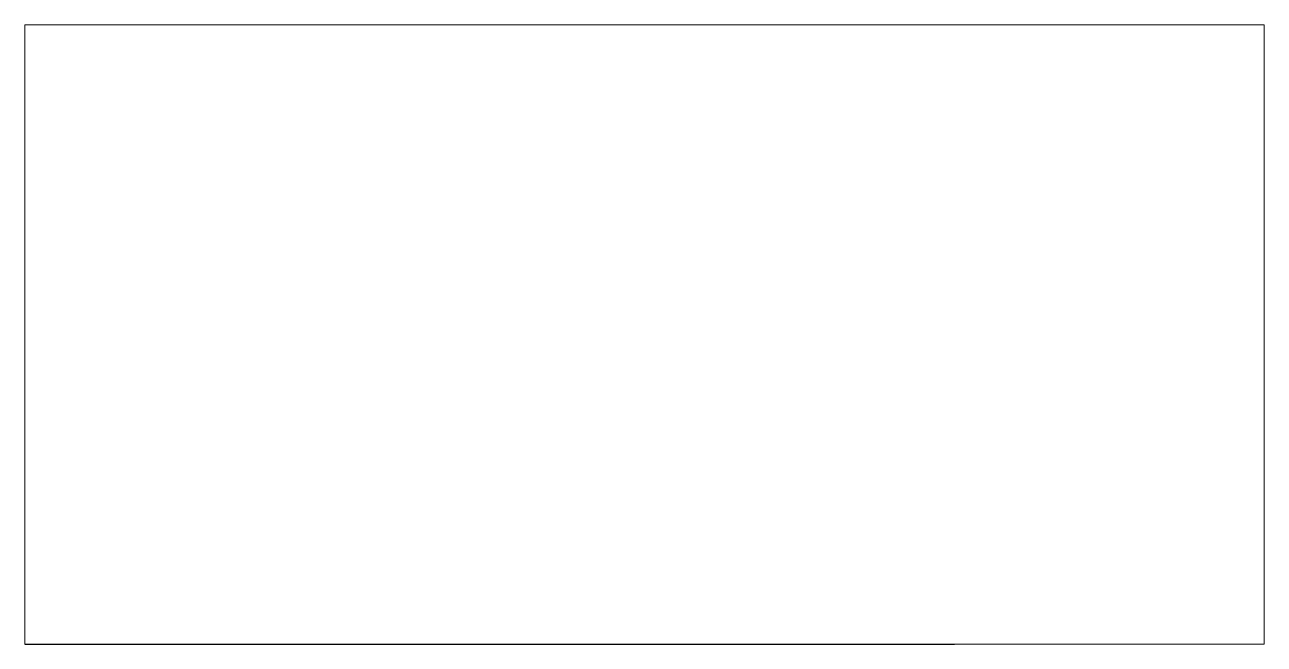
# Paper-space layout 'Layout1' of a CAD drawing. Header units: millimetres. Extents: x 50 to 250, y 55 to 155.
# The model-space entities are those that its viewports show. They can reach past a viewport. Long polylines and large blocks are cut down to what shows.
import ezdxf

# ---------------------------------------------------------------- set-up
doc = ezdxf.new("R2010")
doc.units = ezdxf.units.MM
doc.layers.get('0').update_dxf_attribs({"linetype": 'CONTINUOUS'})

msp = doc.modelspace()

# ---------------------------------------------------------------- linework, layer by layer
msp.add_line((0, 0), (300, 0))

psp = doc.layouts.get("Layout1")

# ---------------------------------------------------------------- viewports
at = {"layer": '0'}
psp.add_viewport(center=(150, 105), size=(200, 100), view_center_point=(200, 100), view_height=200, dxfattribs=at)

doc.saveas('drawing.dxf')
